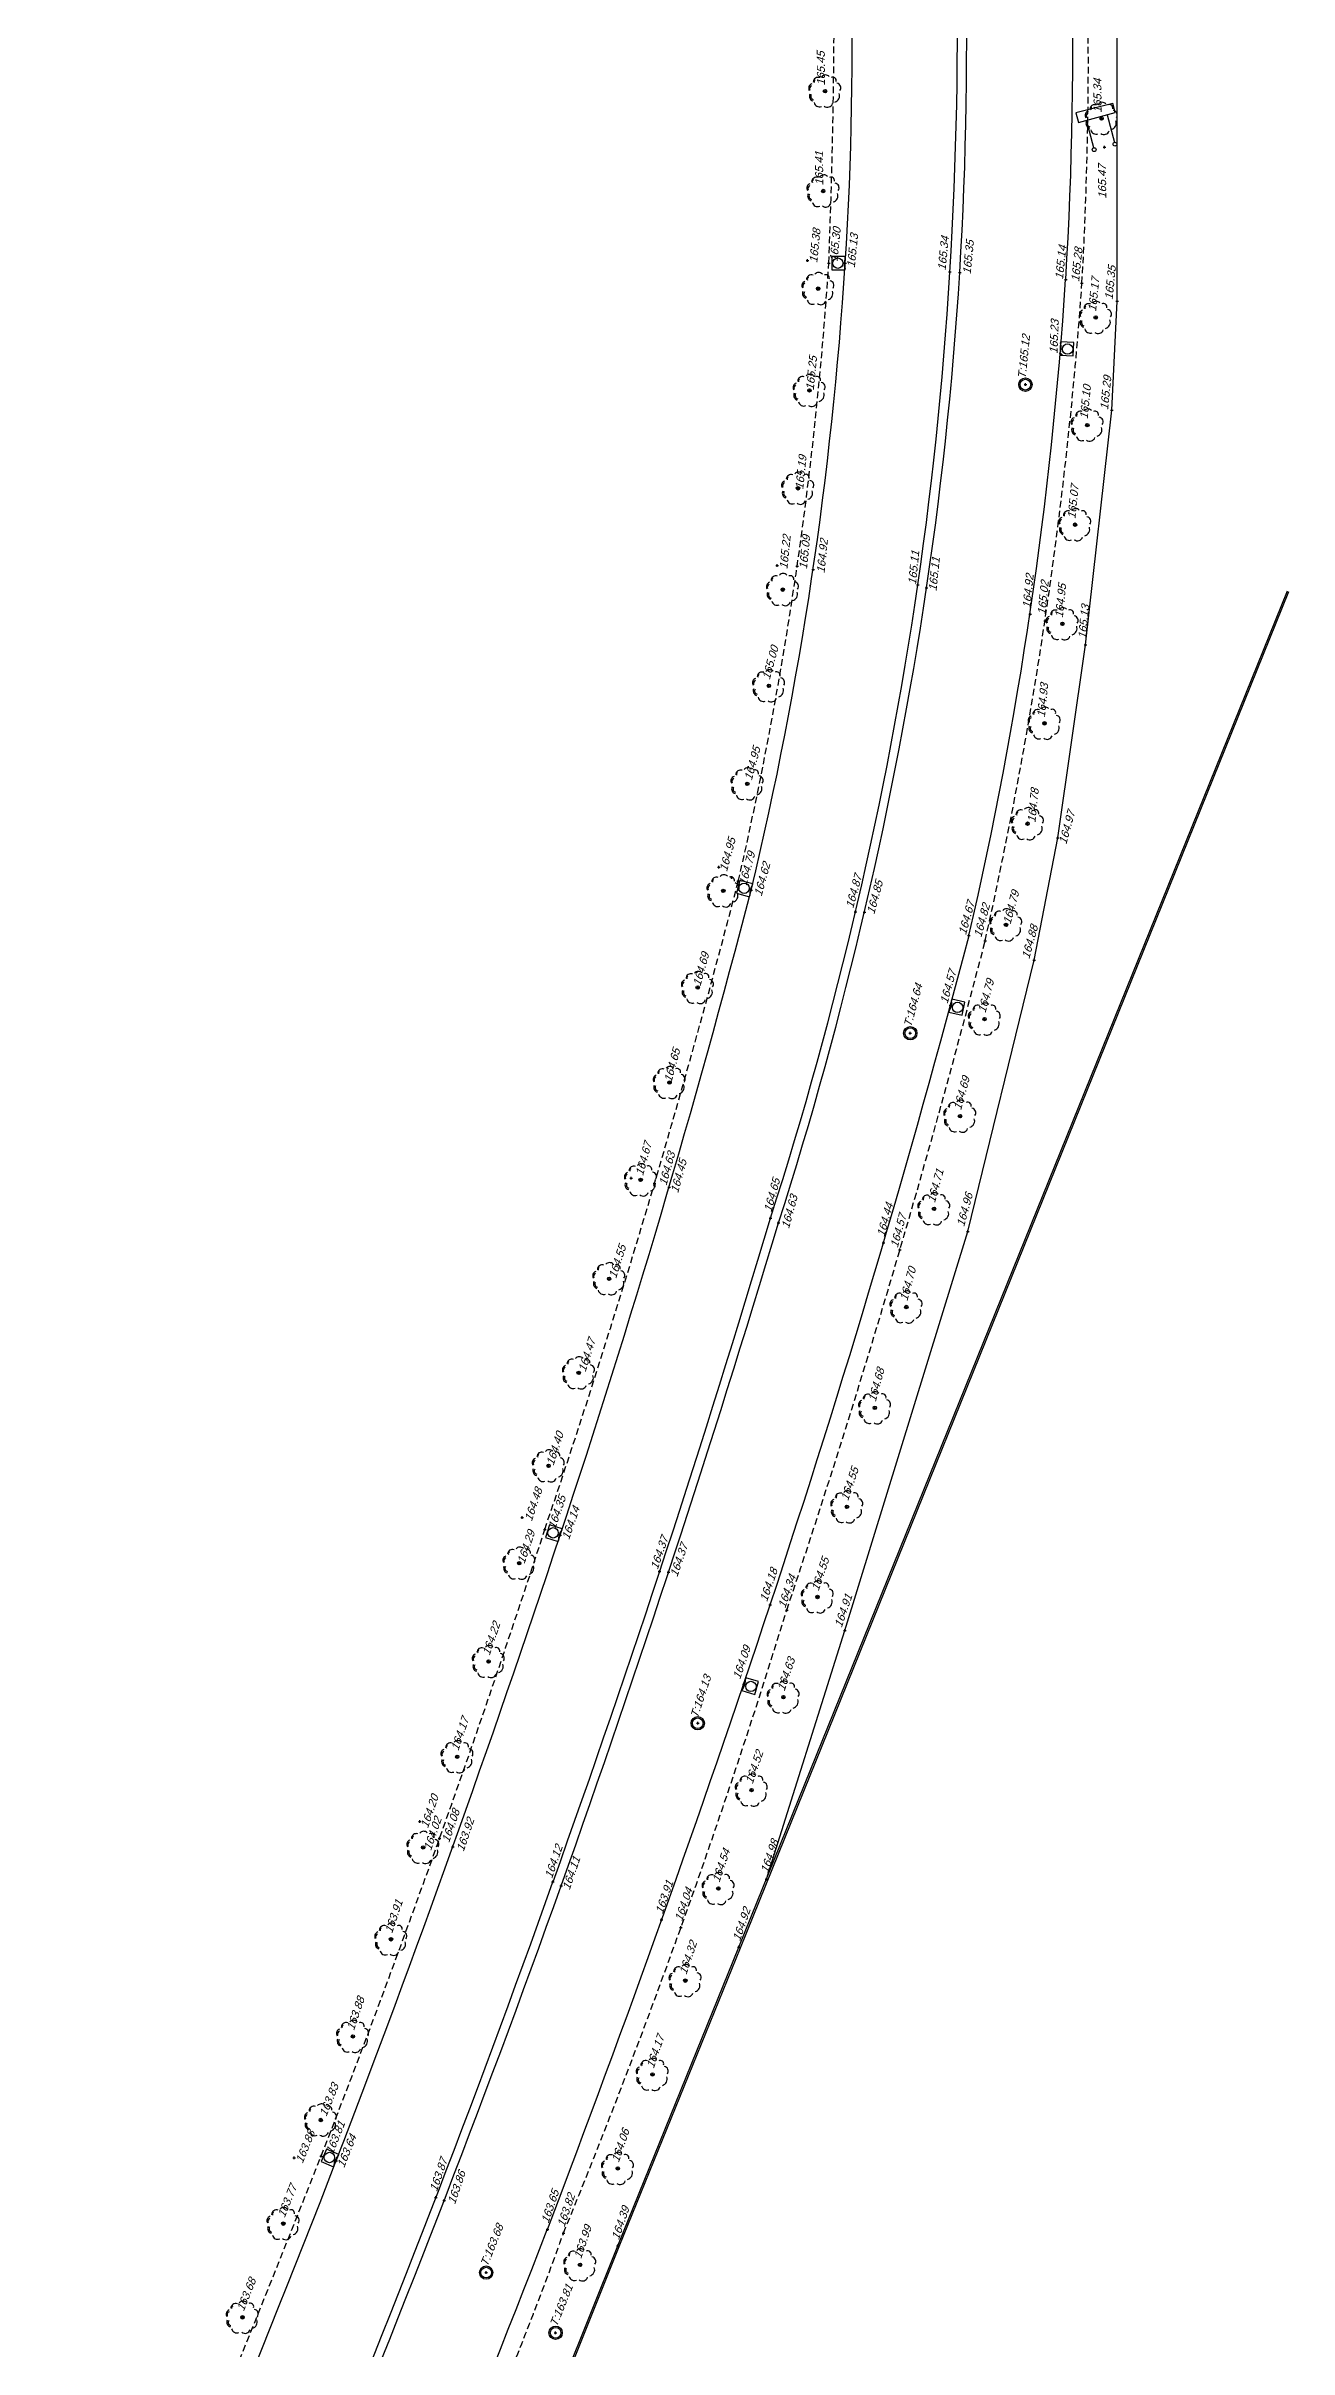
# Model space of a CAD drawing. Header units: metres. Extents: x 1633075 to 1634601, y 8175308 to 8177203.
# Drawn here: x 1634269.1 to 1634362.4, y 8176089.4 to 8176262.1 of the extents above; entities that cross this region are included whole.
import ezdxf

# ---------------------------------------------------------------- set-up
doc = ezdxf.new("R2010")
doc.units = ezdxf.units.M
doc.header["$LTSCALE"] = 2
doc.header["$PDMODE"] = 2
doc.header["$PDSIZE"] = 0.1
doc.linetypes.add('CACHE', pattern=[0.375, 0.25, -0.125])
doc.linetypes.add('CONTINU', pattern=[0])
for name, color, linetype in [('C15785 - ALLEE', 7, 'CACHE'), ('C15785 - ASSAINIS', 6, 'Continuous'), ('C15785 - BORDURES', 7, 'CONTINU'), ('C15785 - CLOTURES', 3, 'Continuous'), ('C15785 - DBA', 252, 'Continuous'), ('C15785 - MOBILIER', 252, 'Continuous'), ('C15785 - MURS', 7, 'Continuous'), ('C15785 - POINT 2D', 7, 'Continuous'), ('C15785 - VEGET', 3, 'Continuous'), ('C15785 - Z', 7, 'Continuous')]:
    doc.layers.add(name, color=color, linetype=linetype)
doc.styles.get("Standard").update_dxf_attribs({"font": 'arial.ttf'})

# ---------------------------------------------------------------- blocks, each defined once
blk = doc.blocks.new('ARBN')
blk.add_circle((0, 0), 0.0517)
for centre, radius, start, end in [((-0.381, -0.079), 0.106, 125.55476, 253.35118), ((-0.313, 0.149), 0.141, 102.38056, 218.15187), ((-0.088, 0.27), 0.194, 62.92893, 157.92343), ((0.159, 0.288), 0.162, 10.55148, 118.7684), ((0.33, 0.115), 0.163, 331.41721, 69.76138), ((-0.236, -0.237), 0.15, 182.29965, 276.8338), ((-0.027, -0.335), 0.147, 208.1993, 316.94033), ((0.007, -0.38), 0.0689, 259.44143, 333.92189), ((0.202, -0.304), 0.137, 247.14192, 348.96343), ((0.221, -0.292), 0.104, 254.316, 338.72529), ((0.342, -0.106), 0.104, 287.35797, 32.9391), ((0.335, -0.105), 0.151, 294.71719, 29.50614)]:
    blk.add_arc(centre, radius, start, end)
blk = doc.blocks.new('TAMPON')
blk.add_circle((0, 0), 0.5)

msp = doc.modelspace()

# ---------------------------------------------------------------- linework, layer by layer
at = {"layer": 'C15785 - ALLEE'}
for centre, radius, start, end in [((1634040.16, 8176261.48), 307.17, 356.7956, 6.2324), ((1633814.72, 8176266.31), 513.54, 357.7127, 0.5778), ((1634038.17, 8176264.57), 290.29, 347.0393, 356.2953), ((1634017.37, 8176267.7), 330.31, 347.2868, 355.9386), ((1633658.47, 8176370.87), 684.4, 341.2496, 345.49588), ((1633615.46, 8176382.54), 748.02, 341.47116, 345.48143), ((1633464.07, 8176425.2), 886.02, 338.737, 341.9637), ((1633799.13, 8176306.95), 550.01, 337.6849, 342.8573), ((1632774.56, 8176701.51), 1628.8, 336.57545, 338.475), ((1634048.13, 8176191.4), 276.06, 337.5689, 340.2484)]:
    msp.add_arc(centre, radius, start, end, dxfattribs=at)
at = {"layer": 'C15785 - ASSAINIS'}
for p, q in [((1634328.09, 8176246.31), (1634328.08, 8176245.31)), ((1634329.09, 8176246.31), (1634328.09, 8176246.31)), ((1634329.08, 8176245.31), (1634329.09, 8176246.31)), ((1634328.08, 8176245.31), (1634329.08, 8176245.31)), ((1634345.25, 8176239.93), (1634345.18, 8176238.93)), ((1634345.18, 8176238.93), (1634346.18, 8176238.86)), ((1634346.25, 8176239.86), (1634345.25, 8176239.93)), ((1634346.18, 8176238.86), (1634346.25, 8176239.86)), ((1634321.19, 8176199.53), (1634320.94, 8176198.57)), ((1634322.16, 8176199.28), (1634321.19, 8176199.53)), ((1634321.9, 8176198.31), (1634322.16, 8176199.28)), ((1634320.94, 8176198.57), (1634321.9, 8176198.31)), ((1634337.08, 8176190.64), (1634336.87, 8176189.66)), ((1634338.06, 8176190.42), (1634337.08, 8176190.64)), ((1634336.87, 8176189.66), (1634337.85, 8176189.44)), ((1634337.85, 8176189.44), (1634338.06, 8176190.42)), ((1634306.9, 8176151.22), (1634306.59, 8176150.27)), ((1634307.85, 8176150.92), (1634306.9, 8176151.22)), ((1634307.55, 8176149.96), (1634307.85, 8176150.92)), ((1634306.59, 8176150.27), (1634307.55, 8176149.96)), ((1634321.63, 8176139.75), (1634321.34, 8176138.79)), ((1634321.34, 8176138.79), (1634322.3, 8176138.5)), ((1634322.59, 8176139.46), (1634321.63, 8176139.75)), ((1634322.3, 8176138.5), (1634322.59, 8176139.46)), ((1634290.18, 8176104.4), (1634289.78, 8176103.49)), ((1634291.09, 8176104), (1634290.18, 8176104.4)), ((1634289.78, 8176103.49), (1634290.7, 8176103.09)), ((1634290.7, 8176103.09), (1634291.09, 8176104))]:
    msp.add_line(p, q, dxfattribs=at)
for centre, radius in [((1634328.53, 8176245.82), 0.389), ((1634345.77, 8176239.38), 0.389), ((1634342.6, 8176236.71), 0.4), ((1634321.5, 8176198.95), 0.389), ((1634337.52, 8176190.02), 0.389), ((1634333.97, 8176188.08), 0.4), ((1634307.17, 8176150.62), 0.389), ((1634322.01, 8176139.1), 0.389), ((1634318.02, 8176136.34), 0.4), ((1634290.39, 8176103.78), 0.389), ((1634302.15, 8176095.15), 0.4), ((1634307.36, 8176090.64), 0.4)]:
    msp.add_circle(centre, radius, dxfattribs=at)
for centre, start, end in [((1634330.05, 8176245.81), 156.7286, 202.3648), ((1634344.25, 8176239.5), 332.9859, 18.6221), ((1634322.97, 8176198.56), 142.4983, 188.1345), ((1634336.03, 8176190.35), 324.7303, 10.3665), ((1634308.62, 8176150.15), 139.5432, 185.1794), ((1634320.56, 8176139.54), 320.6142, 6.2504), ((1634291.78, 8176103.17), 133.6463, 179.2825)]:
    msp.add_arc(centre, 1.05, start, end, dxfattribs=at)
at = {"layer": 'C15785 - BORDURES'}
for centre, radius, start, end in [((1634051.26, 8176262.39), 294.91, 356.5406, 6.275), ((1634078.79, 8176262.01), 250.82, 356.297, 7.0001), ((1634052.98, 8176263.19), 276.65, 346.5407, 356.3979), ((1634039.67, 8176264.56), 306.6, 346.9634, 356.2663), ((1633598.6, 8176386.9), 747.48, 341.55839, 345.42511), ((1633538.12, 8176406.03), 827.51, 341.62881, 345.25404), ((1633309.81, 8176481.43), 1051.35, 338.93503, 341.64995), ((1633243.8, 8176504.25), 1137.79, 339.10169, 341.60593), ((1633341.91, 8176470.77), 1017.57, 335.803, 338.84552), ((1633285.21, 8176492.72), 1094.99, 336.20142, 338.89204)]:
    msp.add_arc(centre, radius, start, end, dxfattribs=at)
at = {"layer": 'C15785 - CLOTURES'}
msp.add_lwpolyline([(1634323.19, 8176124.65), (1634329.05, 8176143.29), (1634338.28, 8176173.22), (1634343.25, 8176193.55), (1634345.03, 8176202.73), (1634347.12, 8176217.21), (1634349.1, 8176234.8), (1634349.48, 8176242.98), (1634349.48, 8176271.82), (1634347.93, 8176291.66), (1634346.45, 8176304.56), (1634343.94, 8176319.04), (1634342.12, 8176326.88), (1634339.01, 8176338.1), (1634338.83, 8176342.84), (1634338.44, 8176367.05)], dxfattribs=at)
at = {"layer": 'C15785 - DBA'}
for centre, radius, start, end in [((1634044.78, 8176263.2), 292.72, 351.8487, 1.6919), ((1634062.42, 8176262.11), 275.78, 351.5264, 2.0646), ((1634040.54, 8176265.17), 297.2, 342.1789, 351.5884), ((1634034, 8176266.64), 304.56, 342.2635, 351.4705), ((1633394.6, 8176451.26), 969.32, 340.29606, 343.39181), ((1633302.05, 8176481.53), 1067.34, 340.43763, 343.24623), ((1633389.24, 8176451.69), 974.51, 337.27688, 340.3787), ((1633375.36, 8176457.68), 990.27, 337.2596, 340.31745)]:
    msp.add_arc(centre, radius, start, end, dxfattribs=at)
at = {"layer": 'C15785 - MOBILIER'}
for p, q in [((1634349.17, 8176257.8), (1634346.4, 8176257.08)), ((1634346.4, 8176257.08), (1634346.58, 8176256.38)), ((1634346.58, 8176256.38), (1634349.35, 8176257.11)), ((1634347.73, 8176254.47), (1634347.19, 8176256.54)), ((1634348.74, 8176256.95), (1634349.28, 8176254.87)), ((1634349.35, 8176257.11), (1634349.17, 8176257.8))]:
    msp.add_line(p, q, dxfattribs=at)
for centre in [(1634347.76, 8176254.33), (1634349.32, 8176254.74)]:
    msp.add_circle(centre, 0.143, dxfattribs=at)
at = {"layer": 'C15785 - MURS'}
for points in [[(1634321.11, 8176119.55), (1634362.27, 8176221.24)], [(1634321.22, 8176119.51), (1634362.38, 8176221.2)], [(1634305.96, 8176082.02), (1634312.02, 8176097.15), (1634321.11, 8176119.55)], [(1634306.07, 8176081.98), (1634312.13, 8176097.11), (1634321.22, 8176119.5)]]:
    msp.add_lwpolyline(points, dxfattribs=at)
at = {"layer": 'C15785 - POINT 2D'}
for p in [(1634327.57, 8176258.72), (1634348.32, 8176256.67), (1634348.54, 8176254.53), (1634327.44, 8176251.23), (1634326.25, 8176246.03), (1634327.85, 8176245.82), (1634329.08, 8176245.81), (1634336.94, 8176245.17), (1634337.68, 8176245.13), (1634345.63, 8176244.59), (1634346.85, 8176244.31), (1634327.06, 8176243.91), (1634349.48, 8176242.98), (1634347.88, 8176241.75), (1634345.3, 8176238.98), (1634326.4, 8176236.28), (1634342.6, 8176236.71), (1634347.25, 8176233.68), (1634349.1, 8176234.8), (1634325.54, 8176228.94), (1634346.33, 8176226.21), (1634323.97, 8176223.14), (1634325.48, 8176223.11), (1634326.67, 8176222.86), (1634334.54, 8176221.69), (1634324.4, 8176221.34), (1634335.19, 8176221.47), (1634342.95, 8176219.5), (1634344.08, 8176219.01), (1634345.38, 8176218.78), (1634347.12, 8176217.21), (1634323.36, 8176214.13), (1634344.04, 8176211.32), (1634321.74, 8176206.78), (1634342.77, 8176203.79), (1634345.03, 8176202.73), (1634319.6, 8176200.52), (1634320.57, 8176199.75), (1634321.06, 8176199.47), (1634319.94, 8176198.75), (1634322.03, 8176198.8), (1634329.86, 8176197.17), (1634330.53, 8176197.15), (1634341.15, 8176196.2), (1634338.37, 8176195.4), (1634339.59, 8176195.01), (1634343.25, 8176193.55), (1634318.02, 8176191.51), (1634336.98, 8176190.15), (1634339.54, 8176189.14), (1634333.97, 8176188.08), (1634315.9, 8176184.38), (1634337.7, 8176181.86), (1634313.02, 8176177.2), (1634313.74, 8176177.08), (1634314.78, 8176176.81), (1634315.88, 8176176.55), (1634335.75, 8176174.91), (1634323.48, 8176174.21), (1634324.08, 8176173.86), (1634338.28, 8176173.22), (1634331.95, 8176172.36), (1634333.18, 8176171.83), (1634311.37, 8176169.67), (1634333.67, 8176167.55), (1634309.09, 8176162.61), (1634331.31, 8176159.99), (1634306.83, 8176155.64), (1634329.22, 8176152.57), (1634304.85, 8176151.76), (1634306.55, 8176150.88), (1634307.7, 8176150.44), (1634304.63, 8176148.34), (1634315.16, 8176147.71), (1634315.83, 8176147.66), (1634327.01, 8176145.81), (1634323.46, 8176145.22), (1634324.7, 8176144.83), (1634329.05, 8176143.29), (1634302.33, 8176140.97), (1634321.48, 8176139.27), (1634324.45, 8176138.3), (1634318.02, 8176136.34), (1634299.98, 8176133.83), (1634322.06, 8176131.33), (1634297.18, 8176128.97), (1634297.42, 8176127.03), (1634298.65, 8176127.71), (1634299.64, 8176127.07), (1634307.16, 8176124.45), (1634307.78, 8176124.15), (1634319.57, 8176123.95), (1634323.19, 8176124.65), (1634315.31, 8176121.59), (1634295.01, 8176120.14), (1634316.76, 8176121.03), (1634321.11, 8176119.55), (1634317.09, 8176117.04), (1634292.15, 8176112.86), (1634314.63, 8176110.01), (1634289.74, 8176106.59), (1634287.75, 8176103.75), (1634289.77, 8176103.89), (1634290.9, 8176103.54), (1634312.02, 8176102.96), (1634298.37, 8176100.77), (1634299, 8176100.56), (1634286.93, 8176098.82), (1634306.74, 8176098.39), (1634307.94, 8176098.11), (1634309.19, 8176095.73), (1634312.02, 8176097.15), (1634302.15, 8176095.15), (1634283.87, 8176091.8), (1634307.36, 8176090.64)]:
    msp.add_point(p, dxfattribs=at)

# ---------------------------------------------------------------- block references
at = {"layer": 'C15785 - ASSAINIS', "rotation": 359.5000271160415}
for p in [(1634342.6, 8176236.71), (1634333.97, 8176188.08), (1634318.02, 8176136.34), (1634302.15, 8176095.15), (1634307.36, 8176090.64)]:
    msp.add_blockref('TAMPON', p, dxfattribs=at)
at = {"layer": 'C15785 - VEGET', "xscale": 2.50000000002949, "yscale": 2.50000000002949, "zscale": 2.50000000002949, "rotation": 222.0369205983907}
for p in [(1634327.57, 8176258.72), (1634348.32, 8176256.67), (1634327.44, 8176251.23), (1634327.06, 8176243.91), (1634347.88, 8176241.75), (1634326.4, 8176236.28), (1634347.25, 8176233.68), (1634325.54, 8176228.94), (1634346.33, 8176226.21), (1634324.4, 8176221.34), (1634345.38, 8176218.78), (1634323.36, 8176214.13), (1634344.04, 8176211.32), (1634321.74, 8176206.78), (1634342.77, 8176203.79), (1634319.94, 8176198.75), (1634341.15, 8176196.2), (1634318.02, 8176191.51), (1634339.54, 8176189.14), (1634315.9, 8176184.38), (1634337.7, 8176181.86), (1634313.74, 8176177.08), (1634335.75, 8176174.91), (1634311.37, 8176169.67), (1634333.67, 8176167.55), (1634309.09, 8176162.61), (1634331.31, 8176159.99), (1634306.83, 8176155.64), (1634329.22, 8176152.57), (1634304.63, 8176148.34), (1634327.01, 8176145.81), (1634302.33, 8176140.97), (1634324.45, 8176138.3), (1634299.98, 8176133.83), (1634322.06, 8176131.33), (1634297.42, 8176127.03), (1634319.57, 8176123.95), (1634295.01, 8176120.14), (1634317.09, 8176117.04), (1634292.15, 8176112.86), (1634314.63, 8176110.01), (1634289.74, 8176106.59), (1634312.02, 8176102.96), (1634286.93, 8176098.82), (1634309.19, 8176095.73), (1634283.87, 8176091.8)]:
    msp.add_blockref('ARBN', p, dxfattribs=at)

# ---------------------------------------------------------------- texts
at = {"layer": 'C15785 - Z', "oblique": 18}
for s, rotation, p in [(' 165.45', 450.3604, (1634327.57, 8176258.9, 165.45)), (' 165.34', 450.3604, (1634348.32, 8176256.85, 165.34)), (' 165.41', 450.3604, (1634327.44, 8176251.41, 165.41)), (' 165.47', 450.3604, (1634348.67, 8176250.42, 165.47)), (' 165.38', 444.2274, (1634326.96, 8176245.58, 165.38)), (' 165.30', 444.2274, (1634328.48, 8176245.68, 165.3)), (' 165.13', 444.2274, (1634329.78, 8176245.21, 165.13)), (' 165.34', 444.2274, (1634336.59, 8176245.01, 165.34)), (' 165.35', 444.2274, (1634338.47, 8176244.72, 165.35)), (' 165.14', 444.2274, (1634345.4, 8176244.33, 165.14)), (' 165.28', 444.2274, (1634346.61, 8176244.16, 165.28)), (' 165.35', 444.2274, (1634349.12, 8176242.81, 165.35)), (' 165.17', 444.2274, (1634347.88, 8176241.93, 165.17)), (' 165.23', 447.7407, (1634345, 8176238.77, 165.23)), (' 165.25', 444.2274, (1634326.7, 8176236.03, 165.25)), (' T:165.12', 444.2274, (1634342.6, 8176236.89, 165.12)), (' 165.29', 444.2274, (1634348.78, 8176234.55, 165.29)), (' 165.10', 444.2274, (1634347.25, 8176233.86, 165.1)), (' 165.19', 444.2274, (1634325.91, 8176228.59, 165.19)), (' 165.07', 444.2274, (1634346.33, 8176226.39, 165.07)), (' 165.22', 444.2274, (1634324.72, 8176222.61, 165.22)), (' 165.09', 444.2274, (1634326.19, 8176222.6, 165.09)), (' 164.92', 444.2274, (1634327.51, 8176222.31, 164.92)), (' 165.11', 444.2274, (1634334.37, 8176221.44, 165.11)), (' 165.11', 444.2274, (1634335.91, 8176220.96, 165.11)), (' 164.92', 444.2274, (1634342.95, 8176219.68, 164.92)), (' 165.02', 444.2274, (1634344.08, 8176219.19, 165.01)), (' 164.95', 444.2274, (1634345.39, 8176218.96, 164.95)), (' 165.13', 444.2274, (1634347.12, 8176217.39, 165.13)), (' 165.00', 434.8372, (1634323.36, 8176214.31, 165)), (' 164.93', 444.2274, (1634344.04, 8176211.5, 164.93)), (' 164.95', 434.8372, (1634322.01, 8176206.76, 164.95)), (' 164.78', 444.2274, (1634343.33, 8176203.61, 164.78)), (' 164.97', 434.8372, (1634345.61, 8176201.97, 164.97)), (' 164.95', 434.8372, (1634320.15, 8176199.93, 164.95)), (' 164.79', 434.8372, (1634321.61, 8176198.88, 164.79)), (' 164.62', 434.8372, (1634322.75, 8176198.08, 164.62)), (' 164.87', 434.8372, (1634329.62, 8176197.17, 164.87)), (' 164.85', 434.8372, (1634331.2, 8176196.73, 164.85)), (' 164.67', 434.8372, (1634338.08, 8176195.18, 164.67)), (' 164.82', 434.8372, (1634339.23, 8176194.99, 164.82)), (' 164.79', 434.8372, (1634341.42, 8176195.97, 164.79)), (' 164.88', 434.8372, (1634342.83, 8176193.38, 164.88)), (' 164.69', 434.8372, (1634318.16, 8176191.33, 164.69)), (' 164.57', 434.8372, (1634336.7, 8176190.02, 164.57)), (' T:164.64', 434.8372, (1634333.97, 8176188.26, 164.64)), (' 164.79', 434.8372, (1634339.54, 8176189.32, 164.79)), (' 164.65', 434.8372, (1634315.99, 8176184.13, 164.65)), (' 164.69', 434.8372, (1634337.71, 8176182.04, 164.69)), (' 164.67', 434.8372, (1634313.85, 8176177.12, 164.67)), (' 164.63', 434.8372, (1634315.61, 8176176.38, 164.63)), (' 164.45', 434.8372, (1634316.48, 8176175.82, 164.45)), (' 164.65', 434.8372, (1634323.48, 8176174.39, 164.65)), (' 164.71', 434.8372, (1634335.75, 8176175.09, 164.71)), (' 164.63', 434.8372, (1634324.8, 8176173.15, 164.63)), (' 164.44', 434.8372, (1634331.96, 8176172.54, 164.44)), (' 164.96', 434.8372, (1634337.94, 8176173.3, 164.96)), (' 164.57', 434.8372, (1634332.96, 8176171.72, 164.57)), (' 164.55', 432.39, (1634311.82, 8176169.42, 164.55)), (' 164.70', 434.8372, (1634333.68, 8176167.73, 164.7)), (' 164.47', 432.39, (1634309.53, 8176162.41, 164.47)), (' 164.68', 434.8372, (1634331.31, 8176160.17, 164.68)), (' 164.40', 432.39, (1634307.13, 8176155.39, 164.4)), (' 164.55', 431.3495, (1634329.22, 8176152.75, 164.54)), (' 164.48', 431.3495, (1634305.49, 8176151.21, 164.47)), (' 164.35', 431.3495, (1634307.26, 8176150.63, 164.35)), (' 164.14', 431.3495, (1634308.29, 8176149.82, 164.14)), (' 164.29', 431.3716, (1634304.94, 8176148.02, 164.29)), (' 164.37', 431.3495, (1634314.94, 8176147.59, 164.37)), (' 164.37', 431.3495, (1634316.41, 8176147.04, 164.37)), (' 164.18', 431.3495, (1634323.14, 8176145.18, 164.18)), (' 164.34', 431.3495, (1634324.51, 8176144.69, 164.34)), (' 164.55', 431.3495, (1634327.01, 8176145.99, 164.55)), (' 164.91', 431.3495, (1634328.74, 8176143.24, 164.91)), (' 164.22', 431.3495, (1634302.33, 8176141.15, 164.22)), (' 164.09', 431.3495, (1634321.12, 8176139.36, 164.09)), (' 164.63', 431.3495, (1634324.45, 8176138.48, 164.63)), (' T:164.13', 431.8028, (1634317.94, 8176136.45, 164.13)), (' 164.17', 431.3495, (1634299.98, 8176134.01, 164.17)), (' 164.52', 431.3495, (1634322.06, 8176131.51, 164.52)), (' 164.20', 431.3495, (1634297.7, 8176128.2, 164.2)), (' 164.02', 431.3495, (1634297.93, 8176126.52, 164.02)), (' 164.08', 431.3495, (1634299.29, 8176127.11, 164.08)), (' 163.92', 431.3495, (1634300.38, 8176126.45, 163.92)), (' 164.12', 431.3495, (1634307.01, 8176124.43, 164.12)), (' 164.54', 431.3495, (1634319.57, 8176124.13, 164.54)), (' 164.98', 431.3495, (1634323.2, 8176124.83, 164.98)), (' 164.11', 431.3495, (1634308.33, 8176123.56, 164.11)), (' 163.91', 431.3495, (1634315.31, 8176121.77, 163.91)), (' 164.04', 431.3495, (1634316.76, 8176121.21, 164.04)), (' 163.91', 431.3495, (1634295.01, 8176120.32, 163.91)), (' 164.92', 431.3495, (1634321.11, 8176119.73, 164.92)), (' 164.32', 431.3495, (1634317.09, 8176117.22, 164.32)), (' 163.88', 431.3495, (1634292.15, 8176113.04, 163.88)), (' 164.17', 431.3495, (1634314.64, 8176110.19, 164.17)), (' 163.83', 428.2594, (1634290.07, 8176106.58, 163.83)), (' 163.88', 428.2594, (1634288.29, 8176103.07, 163.88)), (' 163.81', 428.2594, (1634290.55, 8176103.75, 163.81)), (' 164.06', 431.3495, (1634312.02, 8176103.14, 164.06)), (' 163.64', 428.2594, (1634291.4, 8176102.74, 163.63)), (' 163.87', 431.3495, (1634298.37, 8176100.95, 163.87)), (' 163.86', 431.3495, (1634299.73, 8176100, 163.86)), (' 163.77', 428.2594, (1634286.94, 8176099, 163.77)), (' 163.65', 431.3495, (1634306.74, 8176098.57, 163.65)), (' 163.82', 431.3495, (1634307.94, 8176098.29, 163.82)), (' 164.39', 431.3495, (1634312.02, 8176097.33, 164.39)), (' T:163.68', 428.2594, (1634302.15, 8176095.33, 163.68)), (' 163.99', 431.3495, (1634309.19, 8176095.91, 163.99)), (' 163.68', 428.2594, (1634283.87, 8176091.98, 163.68)), (' T:163.81', 428.2594, (1634307.36, 8176090.82, 163.81))]:
    msp.add_text(s, height=0.6, rotation=rotation, dxfattribs=at).set_placement(p)

doc.saveas('drawing.dxf')
